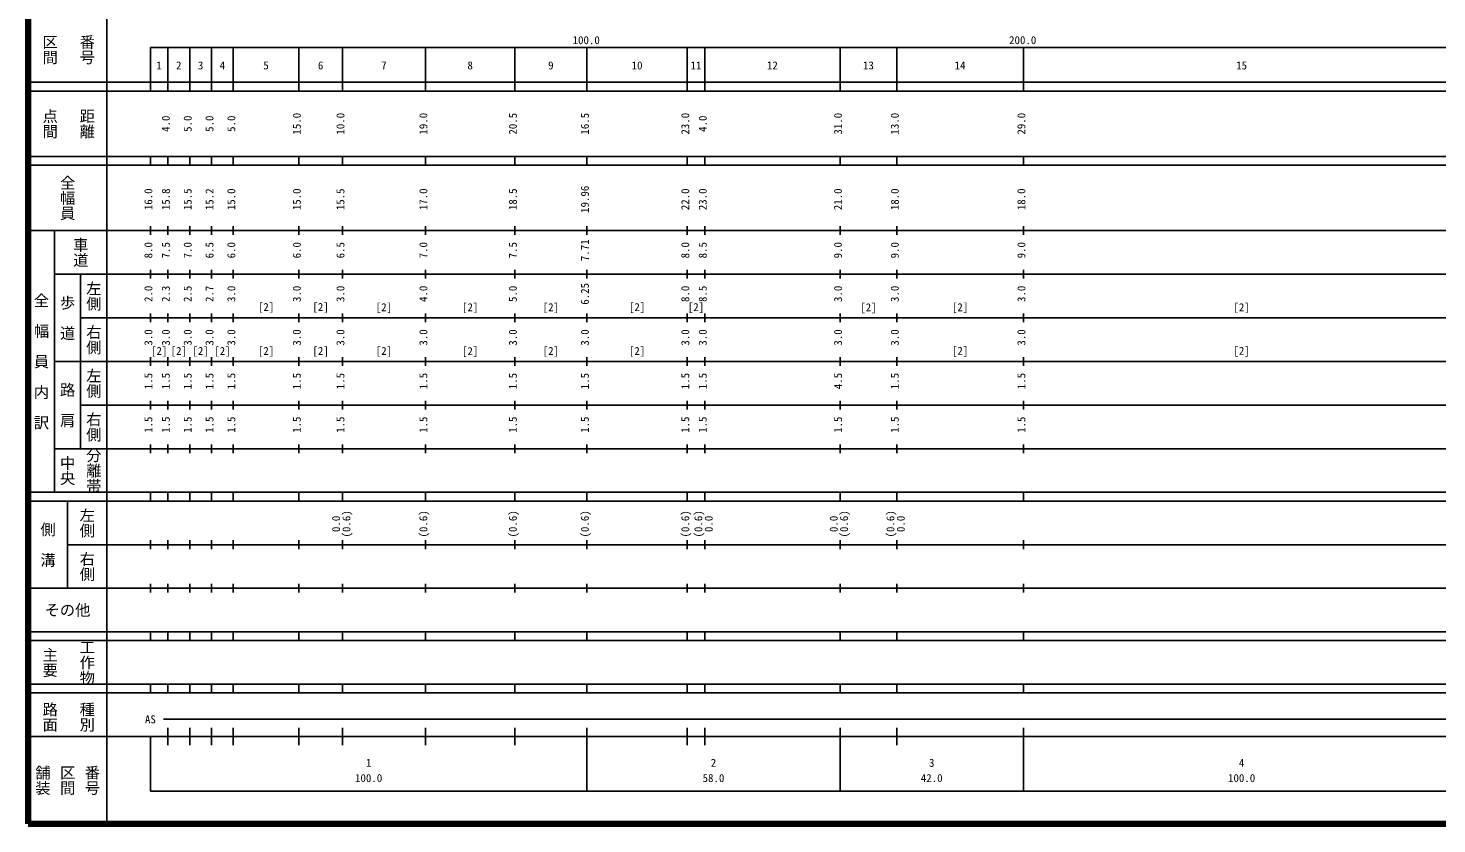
# Model space of a CAD drawing. Units: millimetres on the paper, enlarged 1000 times. Extents: x 40000 to 680000, y 20000 to 380000.
# Drawn here: x 40000 to 362722, y 20000 to 202409 of the extents above; entities that cross this region are included whole.
import ezdxf
from ezdxf.enums import TextEntityAlignment as Align

# ---------------------------------------------------------------- set-up
doc = ezdxf.new("R2010")
doc.units = ezdxf.units.MM
doc.header["$LTSCALE"] = 1000
doc.layers.add('M-TTL', color=2, linetype='Continuous', lineweight=140)
doc.layers.add('M-TTL-BAND', color=7, linetype='Continuous', lineweight=25)
doc.styles.add('@ＭＳ ゴシック', font='')
doc.styles.add('ＭＳ ゴシック', font='')
doc.styles.get('@ＭＳ ゴシック').set_extended_font_data('@MS Gothic')
doc.styles.get('ＭＳ ゴシック').set_extended_font_data('MS Gothic')

msp = doc.modelspace()

# ---------------------------------------------------------------- linework, layer by layer
at = {"layer": 'M-TTL'}
for p, q in [((40000, 380000), (40000, 20000)), ((40000, 20000), (680000, 20000))]:
    msp.add_line(p, q, dxfattribs=at)
at = {"layer": 'M-TTL-BAND'}
for p, q in [((58000, 370000), (58000, 20000)), ((68000, 198000), (579000, 198000)), ((68000, 198000), (68000, 188000)), ((72000, 188000), (72000, 198000)), ((77000, 188000), (77000, 198000)), ((82000, 188000), (82000, 198000)), ((87000, 188000), (87000, 198000)), ((102000, 188000), (102000, 198000)), ((112000, 188000), (112000, 198000)), ((131000, 188000), (131000, 198000)), ((151500, 188000), (151500, 198000)), ((168000, 188000), (168000, 198000)), ((191000, 188000), (191000, 198000)), ((195000, 188000), (195000, 198000)), ((226000, 188000), (226000, 198000)), ((239000, 188000), (239000, 198000)), ((268000, 188000), (268000, 198000)), ((40000, 190000), (579000, 190000)), ((40000, 188000), (579000, 188000)), ((40000, 173000), (579000, 173000)), ((68000, 171000), (68000, 173000)), ((72000, 171000), (72000, 173000)), ((77000, 171000), (77000, 173000)), ((82000, 171000), (82000, 173000)), ((87000, 171000), (87000, 173000)), ((102000, 171000), (102000, 173000)), ((112000, 171000), (112000, 173000)), ((131000, 171000), (131000, 173000)), ((151500, 171000), (151500, 173000)), ((168000, 171000), (168000, 173000)), ((191000, 171000), (191000, 173000)), ((195000, 171000), (195000, 173000)), ((226000, 171000), (226000, 173000)), ((239000, 171000), (239000, 173000)), ((268000, 171000), (268000, 173000)), ((40000, 171000), (579000, 171000)), ((40000, 156000), (579000, 156000)), ((46000, 96000), (46000, 156000)), ((68000, 155000), (68000, 157000)), ((72000, 155000), (72000, 157000)), ((77000, 155000), (77000, 157000)), ((82000, 155000), (82000, 157000)), ((87000, 155000), (87000, 157000)), ((102000, 155000), (102000, 157000)), ((112000, 155000), (112000, 157000)), ((131000, 155000), (131000, 157000)), ((151500, 155000), (151500, 157000)), ((168000, 155000), (168000, 157000)), ((191000, 155000), (191000, 157000)), ((195000, 155000), (195000, 157000)), ((226000, 155000), (226000, 157000)), ((239000, 155000), (239000, 157000)), ((268000, 155000), (268000, 157000)), ((46000, 146000), (579000, 146000)), ((52000, 146000), (52000, 106000)), ((68000, 145000), (68000, 147000)), ((72000, 145000), (72000, 147000)), ((77000, 145000), (77000, 147000)), ((82000, 145000), (82000, 147000)), ((87000, 145000), (87000, 147000)), ((102000, 145000), (102000, 147000)), ((112000, 145000), (112000, 147000)), ((131000, 145000), (131000, 147000)), ((151500, 145000), (151500, 147000)), ((168000, 145000), (168000, 147000)), ((191000, 145000), (191000, 147000)), ((195000, 145000), (195000, 147000)), ((226000, 145000), (226000, 147000)), ((239000, 145000), (239000, 147000)), ((268000, 145000), (268000, 147000)), ((52000, 136000), (579000, 136000)), ((68000, 135000), (68000, 137000)), ((72000, 135000), (72000, 137000)), ((77000, 135000), (77000, 137000)), ((82000, 135000), (82000, 137000)), ((87000, 135000), (87000, 137000)), ((102000, 135000), (102000, 137000)), ((112000, 135000), (112000, 137000)), ((131000, 135000), (131000, 137000)), ((151500, 135000), (151500, 137000)), ((168000, 135000), (168000, 137000)), ((191000, 135000), (191000, 137000)), ((195000, 135000), (195000, 137000)), ((226000, 135000), (226000, 137000)), ((239000, 135000), (239000, 137000)), ((268000, 135000), (268000, 137000)), ((46000, 126000), (579000, 126000)), ((68000, 125000), (68000, 127000)), ((72000, 125000), (72000, 127000)), ((77000, 125000), (77000, 127000)), ((82000, 125000), (82000, 127000)), ((87000, 125000), (87000, 127000)), ((102000, 125000), (102000, 127000)), ((112000, 125000), (112000, 127000)), ((131000, 125000), (131000, 127000)), ((151500, 125000), (151500, 127000)), ((168000, 125000), (168000, 127000)), ((191000, 125000), (191000, 127000)), ((195000, 125000), (195000, 127000)), ((226000, 125000), (226000, 127000)), ((239000, 125000), (239000, 127000)), ((268000, 125000), (268000, 127000)), ((68000, 115000), (68000, 117000)), ((72000, 115000), (72000, 117000)), ((77000, 115000), (77000, 117000)), ((82000, 115000), (82000, 117000)), ((87000, 115000), (87000, 117000)), ((102000, 115000), (102000, 117000)), ((112000, 115000), (112000, 117000)), ((131000, 115000), (131000, 117000)), ((151500, 115000), (151500, 117000)), ((168000, 115000), (168000, 117000)), ((191000, 115000), (191000, 117000)), ((195000, 115000), (195000, 117000)), ((226000, 115000), (226000, 117000)), ((239000, 115000), (239000, 117000)), ((268000, 115000), (268000, 117000)), ((52000, 116000), (579000, 116000)), ((68000, 105000), (68000, 107000)), ((72000, 105000), (72000, 107000)), ((77000, 105000), (77000, 107000)), ((82000, 105000), (82000, 107000)), ((87000, 105000), (87000, 107000)), ((102000, 105000), (102000, 107000)), ((112000, 105000), (112000, 107000)), ((131000, 105000), (131000, 107000)), ((151500, 105000), (151500, 107000)), ((168000, 105000), (168000, 107000)), ((191000, 105000), (191000, 107000)), ((195000, 105000), (195000, 107000)), ((226000, 105000), (226000, 107000)), ((239000, 105000), (239000, 107000)), ((268000, 105000), (268000, 107000)), ((46000, 106000), (579000, 106000)), ((40000, 96000), (579000, 96000)), ((40000, 94000), (579000, 94000)), ((49000, 94000), (49000, 74000)), ((68000, 94000), (68000, 96000)), ((72000, 94000), (72000, 96000)), ((77000, 94000), (77000, 96000)), ((82000, 94000), (82000, 96000)), ((87000, 94000), (87000, 96000)), ((102000, 94000), (102000, 96000)), ((112000, 94000), (112000, 96000)), ((131000, 94000), (131000, 96000)), ((151500, 94000), (151500, 96000)), ((168000, 94000), (168000, 96000)), ((191000, 94000), (191000, 96000)), ((195000, 94000), (195000, 96000)), ((226000, 94000), (226000, 96000)), ((239000, 94000), (239000, 96000)), ((268000, 94000), (268000, 96000)), ((49000, 84000), (579000, 84000)), ((68000, 83000), (68000, 85000)), ((72000, 83000), (72000, 85000)), ((77000, 83000), (77000, 85000)), ((82000, 83000), (82000, 85000)), ((87000, 83000), (87000, 85000)), ((102000, 83000), (102000, 85000)), ((112000, 83000), (112000, 85000)), ((131000, 83000), (131000, 85000)), ((151500, 83000), (151500, 85000)), ((168000, 83000), (168000, 85000)), ((191000, 83000), (191000, 85000)), ((195000, 83000), (195000, 85000)), ((226000, 83000), (226000, 85000)), ((239000, 83000), (239000, 85000)), ((268000, 83000), (268000, 85000)), ((68000, 73000), (68000, 75000)), ((72000, 73000), (72000, 75000)), ((77000, 73000), (77000, 75000)), ((82000, 73000), (82000, 75000)), ((87000, 73000), (87000, 75000)), ((102000, 73000), (102000, 75000)), ((112000, 73000), (112000, 75000)), ((131000, 73000), (131000, 75000)), ((151500, 73000), (151500, 75000)), ((168000, 73000), (168000, 75000)), ((191000, 73000), (191000, 75000)), ((195000, 73000), (195000, 75000)), ((226000, 73000), (226000, 75000)), ((239000, 73000), (239000, 75000)), ((268000, 73000), (268000, 75000)), ((40000, 74000), (579000, 74000)), ((40000, 64000), (579000, 64000)), ((40000, 62000), (579000, 62000)), ((68000, 62000), (68000, 64000)), ((72000, 62000), (72000, 64000)), ((77000, 62000), (77000, 64000)), ((82000, 62000), (82000, 64000)), ((87000, 62000), (87000, 64000)), ((102000, 62000), (102000, 64000)), ((112000, 62000), (112000, 64000)), ((131000, 62000), (131000, 64000)), ((151500, 62000), (151500, 64000)), ((168000, 62000), (168000, 64000)), ((191000, 62000), (191000, 64000)), ((195000, 62000), (195000, 64000)), ((226000, 62000), (226000, 64000)), ((239000, 62000), (239000, 64000)), ((268000, 62000), (268000, 64000)), ((40000, 52000), (579000, 52000)), ((68000, 50000), (68000, 52000)), ((72000, 50000), (72000, 52000)), ((77000, 50000), (77000, 52000)), ((82000, 50000), (82000, 52000)), ((87000, 50000), (87000, 52000)), ((102000, 50000), (102000, 52000)), ((112000, 50000), (112000, 52000)), ((131000, 50000), (131000, 52000)), ((151500, 50000), (151500, 52000)), ((168000, 50000), (168000, 52000)), ((191000, 50000), (191000, 52000)), ((195000, 50000), (195000, 52000)), ((226000, 50000), (226000, 52000)), ((239000, 50000), (239000, 52000)), ((268000, 50000), (268000, 52000)), ((40000, 50000), (579000, 50000)), ((71000, 44000), (565000, 44000)), ((72000, 38000), (72000, 42000)), ((77000, 38000), (77000, 42000)), ((82000, 38000), (82000, 42000)), ((87000, 38000), (87000, 42000)), ((102000, 38000), (102000, 42000)), ((112000, 38000), (112000, 42000)), ((131000, 38000), (131000, 42000)), ((151500, 38000), (151500, 42000)), ((168000, 27500), (168000, 42000)), ((191000, 38000), (191000, 42000)), ((195000, 38000), (195000, 42000)), ((226000, 27500), (226000, 42000)), ((239000, 38000), (239000, 42000)), ((268000, 27500), (268000, 42000)), ((40000, 40000), (579000, 40000)), ((68000, 40000), (68000, 27500)), ((68000, 27500), (579000, 27500))]:
    msp.add_line(p, q, dxfattribs=at)

# ---------------------------------------------------------------- texts
at = {"layer": 'M-TTL-BAND', "style": '@ＭＳ ゴシック'}
for s, p in [('区間', (45000, 197500)), ('番号', (53500, 197500)), ('点間', (45000, 180500)), ('距離', (53500, 180500)), ('全幅員', (49000, 163500)), ('車道', (52000, 151000)), ('左側', (55000, 141000)), ('全\u3000幅\u3000員\u3000内\u3000訳', (43000, 126000)), ('歩\u3000道', (49000, 136000)), ('右側', (55000, 131000)), ('左側', (55000, 121000)), ('路\u3000肩', (49000, 116000)), ('右側', (55000, 111000)), ('中央', (49000, 101000)), ('分離帯', (55000, 101000)), ('左側', (53500, 89000)), ('側\u3000溝', (44500, 84000)), ('右側', (53500, 79000)), ('工作物', (53500, 57000)), ('主要', (45000, 57000)), ('路面', (45000, 44500)), ('種別', (53500, 44500)), ('舗装', (43333, 30000)), ('区間', (49000, 30000)), ('番号', (54667, 30000))]:
    msp.add_text(s, height=2566, rotation=270, dxfattribs=at).set_placement(p, align=Align.MIDDLE_CENTER)
at = {"layer": 'M-TTL-BAND', "style": 'ＭＳ ゴシック'}
for s, p in [('100.0', (167844, 198195)), ('200.0', (267844, 198195)), ('1', (70000, 192405)), ('2', (74500, 192405)), ('3', (79500, 192405)), ('4', (84500, 192405)), ('5', (94500, 192405)), ('6', (107000, 192405)), ('7', (121500, 192405)), ('8', (141250, 192405)), ('9', (159750, 192405)), ('10', (179500, 192405)), ('11', (193000, 192405)), ('12', (210500, 192405)), ('13', (232500, 192405)), ('14', (253500, 192405)), ('15', (318000, 192405)), ('[2]', (94500, 137027)), ('[2]', (107000, 137027)), ('[2]', (121500, 136978)), ('[2]', (141250, 136960)), ('[2]', (159750, 136960)), ('[2]', (179500, 137005)), ('[2]', (193000, 137005)), ('[2]', (232500, 136943)), ('[2]', (253500, 136971)), ('[2]', (318000, 136965)), ('[2]', (70000, 126947)), ('[2]', (74500, 126947)), ('[2]', (79500, 126947)), ('[2]', (84500, 126947)), ('[2]', (94500, 126947)), ('[2]', (107000, 126947)), ('[2]', (121500, 126947)), ('[2]', (141250, 126914)), ('[2]', (159750, 126947)), ('[2]', (179500, 126947)), ('[2]', (253500, 126981)), ('[2]', (318000, 126997)), ('AS', (68000, 42500)), ('1', (118000, 32523)), ('2', (197000, 32523)), ('3', (247000, 32523)), ('4', (318000, 32523)), ('100.0', (118000, 29033)), ('58.0', (197000, 29033)), ('42.0', (247000, 29033)), ('100.0', (318000, 29033))]:
    msp.add_text(s, height=1833, dxfattribs=at).set_placement(p, align=Align.BOTTOM_CENTER)
for s, p in [('4.0', (73000, 180500)), ('5.0', (78000, 180500)), ('5.0', (83000, 180500)), ('5.0', (88000, 180500)), ('15.0', (103000, 180500)), ('10.0', (113000, 180500)), ('19.0', (132000, 180500)), ('20.5', (152500, 180500)), ('16.5', (169000, 180500)), ('23.0', (192000, 180500)), ('4.0', (196000, 180500)), ('31.0', (227000, 180500)), ('13.0', (240000, 180500)), ('29.0', (269000, 180500)), ('16.0', (69000, 163174)), ('15.8', (73000, 163174)), ('15.5', (78000, 163174)), ('15.2', (83000, 163174)), ('15.0', (88000, 163174)), ('15.0', (103000, 163174)), ('15.5', (113000, 163174)), ('17.0', (132000, 163174)), ('18.5', (152500, 163174)), ('19.96', (169000, 163174)), ('22.0', (192000, 163174)), ('23.0', (196000, 163174)), ('21.0', (227000, 163174)), ('18.0', (240000, 163174)), ('18.0', (269000, 163174)), ('8.0', (69000, 151500)), ('7.5', (73000, 151500)), ('7.0', (78000, 151500)), ('6.5', (83000, 151500)), ('6.0', (88000, 151500)), ('6.0', (103000, 151500)), ('6.5', (113000, 151500)), ('7.0', (132000, 151500)), ('7.5', (152500, 151500)), ('7.71', (169000, 151500)), ('8.0', (192000, 151500)), ('8.5', (196000, 151500)), ('9.0', (227000, 151500)), ('9.0', (240000, 151500)), ('9.0', (269000, 151500)), ('2.0', (69000, 141500)), ('2.3', (73000, 141500)), ('2.5', (78000, 141500)), ('2.7', (83000, 141500)), ('3.0', (88000, 141500)), ('3.0', (103000, 141500)), ('3.0', (113000, 141500)), ('4.0', (132000, 141500)), ('5.0', (152500, 141500)), ('6.25', (169000, 141500)), ('8.0', (192000, 141500)), ('8.5', (196000, 141500)), ('3.0', (227000, 141500)), ('3.0', (240000, 141500)), ('3.0', (269000, 141500)), ('3.0', (69000, 131500)), ('3.0', (73000, 131500)), ('3.0', (78000, 131500)), ('3.0', (83000, 131500)), ('3.0', (88000, 131500)), ('3.0', (103000, 131500)), ('3.0', (113000, 131500)), ('3.0', (132000, 131500)), ('3.0', (152500, 131500)), ('3.0', (169000, 131500)), ('3.0', (192000, 131500)), ('3.0', (196000, 131500)), ('3.0', (227000, 131500)), ('3.0', (240000, 131500)), ('3.0', (269000, 131500)), ('1.5', (69000, 121500)), ('1.5', (73000, 121500)), ('1.5', (78000, 121500)), ('1.5', (83000, 121500)), ('1.5', (88000, 121500)), ('1.5', (103000, 121500)), ('1.5', (113000, 121500)), ('1.5', (132000, 121500)), ('1.5', (152500, 121500)), ('1.5', (169000, 121500)), ('1.5', (192000, 121500)), ('1.5', (196000, 121500)), ('4.5', (227000, 121500)), ('1.5', (240000, 121500)), ('1.5', (269000, 121500)), ('1.5', (69000, 111500)), ('1.5', (73000, 111500)), ('1.5', (78000, 111500)), ('1.5', (83000, 111500)), ('1.5', (88000, 111500)), ('1.5', (103000, 111500)), ('1.5', (113000, 111500)), ('1.5', (132000, 111500)), ('1.5', (152500, 111500)), ('1.5', (169000, 111500)), ('1.5', (192000, 111500)), ('1.5', (196000, 111500)), ('1.5', (227000, 111500)), ('1.5', (240000, 111500)), ('1.5', (269000, 111500)), ('0.0', (112000, 88764)), ('(0.6)', (114370, 88764)), ('(0.6)', (132000, 88764)), ('(0.6)', (152500, 88764)), ('(0.6)', (169000, 88764)), ('(0.6)', (192000, 88764)), ('(0.6)', (195000, 88764)), ('0.0', (197370, 88764)), ('0.0', (226000, 88764)), ('(0.6)', (228370, 88764)), ('(0.6)', (239000, 88764)), ('0.0', (241370, 88764))]:
    msp.add_text(s, height=1833, rotation=90, dxfattribs=at).set_placement(p, align=Align.BOTTOM_CENTER)
msp.add_text('その他', height=2566, dxfattribs=at).set_placement((49000, 69000), align=Align.MIDDLE_CENTER)

doc.saveas('drawing.dxf')
